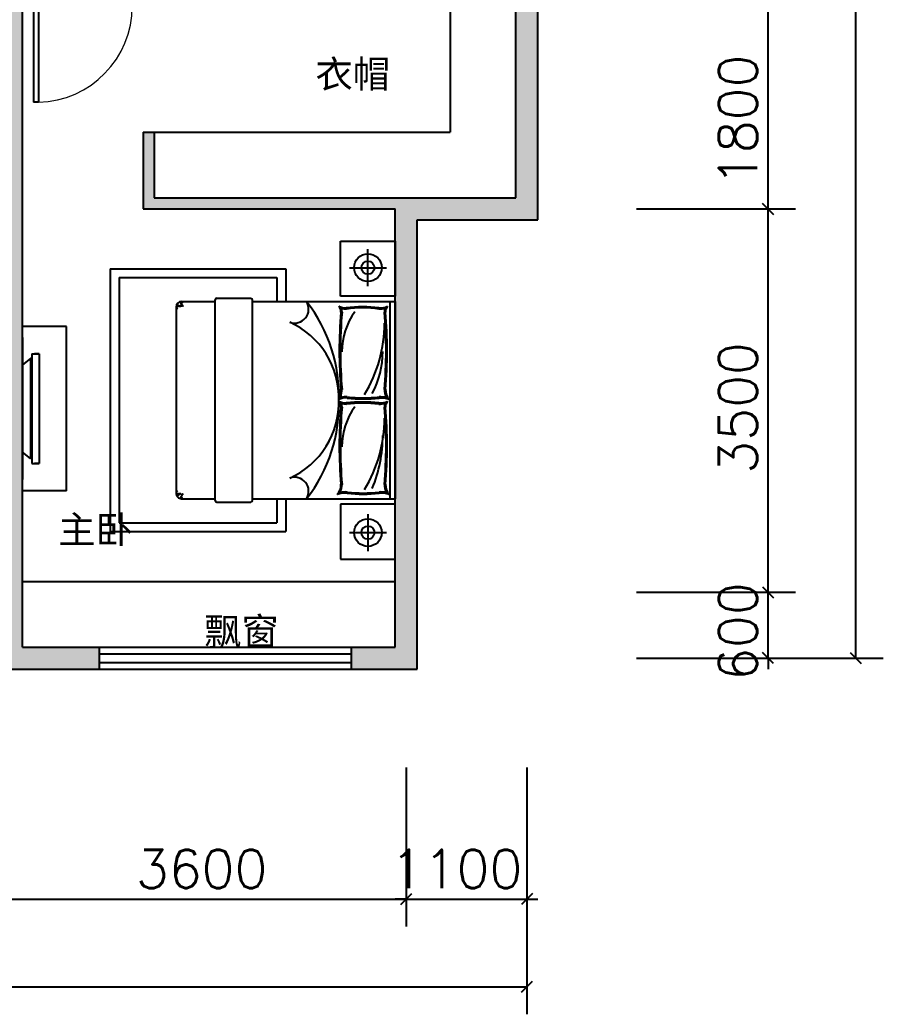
# Model space of a CAD drawing. Extents: x -1134706 to 1164706, y -1134256 to 18100.
# Drawn here: x 25375 to 33250, y -2250 to 6825 of the extents above; entities that cross this region are included whole.
import ezdxf
from ezdxf.enums import TextEntityAlignment as Align

# ---------------------------------------------------------------- set-up
doc = ezdxf.new("R2010")
doc.units = 0
doc.header["$LTSCALE"] = 100
for name, color, linetype in [('4m-line', 4, 'Continuous'), ('4win', 140, 'Continuous'), ('5fur', 175, 'Continuous'), ('7text', 31, 'Continuous'), ('A-ANNO-DIMS', 70, 'Continuous'), ('A-WALL', 1, 'Continuous'), ('tc', 253, 'Continuous')]:
    doc.layers.add(name, color=color, linetype=linetype)
doc.styles.add('9M-黑体', font='simhei.ttf')
doc.styles.add('GLA_T_A01_65_T3', font='ROMANS', dxfattribs={"bigfont": 'HZDX'})

msp = doc.modelspace()

# ---------------------------------------------------------------- hatches: boundary and pattern name
at = {"layer": 'tc'}
h = msp.add_hatch(color=256, dxfattribs=at)
h.dxf.hatch_style = 1
h.paths.add_polyline_path([(30100, 7150), (29900, 7150), (29900, 5200), (26600, 5200), (26600, 5800), (26500, 5800), (26500, 5100), (28800, 5100), (28800, 1100), (28400, 1100), (28400, 900), (29000, 900), (29000, 5000), (30100, 5000)])
h = msp.add_hatch(color=256, dxfattribs=at)
h.dxf.hatch_style = 1
h.paths.add_polyline_path([(25300, 2600), (24750, 2600), (24750, 2400), (25200, 2400), (25200, 1100), (24750, 1100), (24750, 900), (25400, 900), (26100, 900), (26100, 1100), (25400, 1100), (25400, 6900), (25500, 6900), (25500, 7000), (24150, 7000), (24150, 6900), (25300, 6900)])

# ---------------------------------------------------------------- linework, layer by layer
for p, q in [((25500, 6950), (25500, 6072.5)), ((25545, 6950), (25545, 6072.5)), ((25545, 6072.5), (25500, 6072.5))]:
    msp.add_line(p, q)
at = {"color": 0, "linetype": 'ByBlock'}
for p, q in [((32250, 5050), (32150, 5150)), ((32150, 5150), (32250, 5050)), ((32150, 1650), (32250, 1550)), ((32150, 1650), (32250, 1550)), ((32250, 950), (32150, 1050)), ((32950, 1050), (33050, 950)), ((28850, -1250), (28950, -1150)), ((28850, -1250), (28950, -1150)), ((30050, -1150), (29950, -1250)), ((29950, -2050), (30050, -1950))]:
    msp.add_line(p, q, dxfattribs=at)
at = {"lineweight": 13}
msp.add_arc((25522.5, 6950), 877.5, 271.46928, 0, dxfattribs=at)
at = {"layer": '4m-line'}
msp.add_line((25400, 1700), (28800, 1700), dxfattribs=at)
at = {"layer": '4win'}
for p, q in [((26100, 1100), (28400, 1100)), ((26100, 1040), (28400, 1040)), ((26100, 960), (28400, 960)), ((26100, 900), (28400, 900))]:
    msp.add_line(p, q, dxfattribs=at)
at = {"layer": '5fur'}
for p in [(29300, 6900), (26600, 5800)]:
    msp.add_line(p, (29300, 5800), dxfattribs=at)
at = {"layer": '5fur', "ltscale": 100}
for p, q in [((28300, 4304.1), (28300, 4804.1)), ((28300, 4804.1), (28800, 4804.1)), ((28550, 4395.2), (28550, 4731.2)), ((28800, 4804.1), (28800, 4304.1)), ((26200, 4554.1), (26200, 2154.1)), ((26200, 4554.1), (27800, 4554.1)), ((27800, 4554.1), (27800, 4254.1)), ((28382, 4563.2), (28718, 4563.2)), ((26280, 4474.1), (26280, 2234.1)), ((26280, 4474.1), (27720, 4474.1)), ((27720, 4474.1), (27720, 4254.1)), ((27155.3, 2439.1), (27155.3, 4269.1)), ((27170.3, 4284.1), (27481.3, 4284.1)), ((27496.3, 2439.1), (27496.3, 4269.1)), ((28800, 4304.1), (28300, 4304.1)), ((26800, 4204.1), (26800, 2500.7)), ((26801.8, 4188.3), (26800, 4188.3)), ((26808.5, 4207.8), (26800.1, 4207.8)), ((26800.1, 4207.8), (26801.7, 4207.8)), ((26803.7, 4188.3), (26801.8, 4188.3)), ((26806, 4218.3), (26802.3, 4218.9)), ((26805.5, 4188.4), (26803.7, 4188.3)), ((26805.2, 4226.3), (26807.5, 4225.3)), ((26807.4, 4188.5), (26805.5, 4188.4)), ((26809, 4217.8), (26806, 4218.3)), ((26809.2, 4188.7), (26807.4, 4188.5)), ((26807.5, 4225.3), (26809.5, 4224.4)), ((26810.1, 4208), (26808.5, 4207.8)), ((26811.5, 4217.4), (26809, 4217.8)), ((26811, 4188.9), (26809.2, 4188.7)), ((26809.5, 4224.4), (26811.3, 4223.8)), ((26813.1, 4208.8), (26810.1, 4208)), ((26812.9, 4189.3), (26811, 4188.9)), ((26811.3, 4223.8), (26812.9, 4223.3)), ((26813.4, 4217), (26811.5, 4217.4)), ((26812.9, 4223.3), (26814.3, 4222.9)), ((26814.7, 4189.8), (26812.9, 4189.3)), ((26816.4, 4212.3), (26813.1, 4208.8)), ((26814.9, 4216.8), (26813.4, 4217)), ((26814.3, 4222.9), (26815.6, 4222.5)), ((26816, 4216.6), (26814.9, 4216.8)), ((26815.6, 4222.5), (26816.7, 4222.3)), ((26817, 4216.5), (26816, 4216.6)), ((26819.1, 4212.3), (26816.4, 4212.3)), ((26816.7, 4222.3), (26817.8, 4222)), ((26817.7, 4216.4), (26817, 4216.5)), ((26818.4, 4216.3), (26817.7, 4216.4)), ((26817.8, 4222), (26818.8, 4221.8)), ((26819.1, 4216.2), (26818.4, 4216.3)), ((26818.8, 4221.8), (26819.8, 4221.5)), ((26819.7, 4216.1), (26819.1, 4216.2)), ((26824.8, 4209.4), (26819.1, 4212.3)), ((26820.3, 4216), (26819.7, 4216.1)), ((26819.8, 4221.5), (26820.8, 4221.2)), ((26820.8, 4215.9), (26820.3, 4216)), ((26820.8, 4221.2), (26821.8, 4220.8)), ((26821.4, 4215.7), (26820.8, 4215.9)), ((26821.9, 4215.5), (26821.4, 4215.7)), ((26821.8, 4220.8), (26823, 4220.4)), ((26822.5, 4215.2), (26821.9, 4215.5)), ((26823.1, 4214.9), (26822.5, 4215.2)), ((26823, 4220.4), (26824.3, 4220)), ((26824, 4214.5), (26823.1, 4214.9)), ((26825.2, 4214.1), (26824, 4214.5)), ((26824.3, 4220), (26825.8, 4219.4)), ((26829, 4210), (26824.8, 4209.4)), ((26826.9, 4213.5), (26825.2, 4214.1)), ((26825.8, 4219.4), (26827.5, 4218.7)), ((26829.5, 4212.8), (26826.9, 4213.5)), ((26830.1, 4208.6), (26829, 4210)), ((26833, 4212), (26829.5, 4212.8)), ((26834.1, 4208), (26830.1, 4208.6)), ((26837.6, 4211.1), (26833, 4212)), ((26842.5, 4206.8), (26834.1, 4208)), ((26836.6, 4247.9), (26835.8, 4248.6)), ((26837.4, 4247.2), (26836.6, 4247.9)), ((26838, 4246.6), (26837.4, 4247.2)), ((26843.5, 4210), (26837.6, 4211.1)), ((26838.5, 4246.1), (26838, 4246.6)), ((26839, 4245.5), (26838.5, 4246.1)), ((26839, 4248.6), (26839.9, 4247.4)), ((26839.5, 4245.1), (26839, 4245.5)), ((26839.9, 4244.6), (26839.5, 4245.1)), ((26839.9, 4247.4), (26840.7, 4246.3)), ((26840.3, 4244.2), (26839.9, 4244.6)), ((26840.7, 4243.8), (26840.3, 4244.2)), ((26840.7, 4246.3), (26841.3, 4245.3)), ((26841, 4243.4), (26840.7, 4243.8)), ((26841.4, 4243.1), (26841, 4243.4)), ((26841.3, 4245.3), (26841.8, 4244.5)), ((26841.8, 4242.7), (26841.4, 4243.1)), ((26841.8, 4244.5), (26842.3, 4243.7)), ((26842.1, 4242.4), (26841.8, 4242.7)), ((26842.5, 4242.1), (26842.1, 4242.4)), ((26842.3, 4243.7), (26842.6, 4243)), ((26842.8, 4241.8), (26842.5, 4242.1)), ((26844.1, 4207.8), (26842.5, 4206.8)), ((26842.5, 4206.8), (26842.5, 4206.8)), ((26842.6, 4243), (26842.9, 4242.5)), ((26843.1, 4241.4), (26842.8, 4241.8)), ((26842.9, 4242.5), (26843.2, 4241.9)), ((26843.4, 4241.1), (26843.1, 4241.4)), ((26843.2, 4241.9), (26843.5, 4241.4)), ((26843.7, 4240.7), (26843.4, 4241.1)), ((26843.5, 4241.4), (26843.7, 4240.9)), ((26843.5, 4210), (26844.1, 4207.8)), ((26843.7, 4240.9), (26844, 4240.5)), ((26844, 4240.3), (26843.7, 4240.7)), ((26844, 4240.5), (26844.3, 4240)), ((26844.2, 4239.9), (26844, 4240.3)), ((26844.5, 4239.4), (26844.2, 4239.9)), ((26844.3, 4240), (26844.5, 4239.6)), ((26844.5, 4239.6), (26844.8, 4239.2)), ((26844.7, 4238.8), (26844.5, 4239.4)), ((26844.9, 4238.2), (26844.7, 4238.8)), ((26844.8, 4239.2), (26845, 4238.7)), ((26845.1, 4237.5), (26844.9, 4238.2)), ((26845, 4238.7), (26845.3, 4238.3)), ((26845.3, 4236.8), (26845.1, 4237.5)), ((26845.3, 4238.3), (26845.6, 4237.9)), ((26845.4, 4235.9), (26845.3, 4236.8)), ((26845.6, 4235.1), (26845.4, 4235.9)), ((26845.6, 4237.9), (26845.9, 4237.4)), ((26845.8, 4234.1), (26845.6, 4235.1)), ((26846, 4233.2), (26845.8, 4234.1)), ((26845.9, 4237.4), (26846.1, 4237)), ((26846.3, 4232.2), (26846, 4233.2)), ((26846.1, 4237), (26846.5, 4236.5)), ((26846.6, 4231.3), (26846.3, 4232.2)), ((26846.5, 4236.5), (26846.8, 4236)), ((26846.9, 4230.3), (26846.6, 4231.3)), ((26846.8, 4236), (26847.1, 4235.4)), ((26847.4, 4229.4), (26846.9, 4230.3)), ((26847.1, 4235.4), (26847.5, 4234.8)), ((26847.8, 4228.6), (26847.4, 4229.4)), ((26847.5, 4234.8), (26847.8, 4234.2)), ((26847.8, 4234.2), (26848.2, 4233.6)), ((26848.3, 4227.7), (26847.8, 4228.6)), ((26848.2, 4233.6), (26848.6, 4232.9)), ((26848.9, 4226.9), (26848.3, 4227.7)), ((26848.6, 4232.9), (26849, 4232.2)), ((26849.4, 4226), (26848.9, 4226.9)), ((26849, 4232.2), (26849.5, 4231.4)), ((26849.8, 4225.2), (26849.4, 4226)), ((26849.5, 4231.4), (26849.9, 4230.7)), ((26850.3, 4224.4), (26849.8, 4225.2)), ((26849.9, 4230.7), (26850.3, 4230)), ((26850, 4254.1), (27155.3, 4254.1)), ((26850.3, 4230), (26850.8, 4229.3)), ((26850.7, 4223.6), (26850.3, 4224.4)), ((26851, 4222.7), (26850.7, 4223.6)), ((26850.8, 4229.3), (26851.2, 4228.6)), ((26851.2, 4221.9), (26851, 4222.7)), ((26851.2, 4228.6), (26851.6, 4227.9)), ((26851.4, 4221.1), (26851.2, 4221.9)), ((26851.7, 4220.3), (26851.4, 4221.1)), ((26851.6, 4227.9), (26852, 4227.3)), ((26851.9, 4219.5), (26851.7, 4220.3)), ((26852.1, 4218.8), (26851.9, 4219.5)), ((26852, 4227.3), (26852.4, 4226.7)), ((26852.5, 4218.1), (26852.1, 4218.8)), ((26852.4, 4226.7), (26852.8, 4226.1)), ((26852.9, 4217.5), (26852.5, 4218.1)), ((26852.8, 4226.1), (26853.1, 4225.5)), ((26853.4, 4217), (26852.9, 4217.5)), ((26853, 4254.1), (26853.9, 4252.9)), ((26853.1, 4225.5), (26853.5, 4225)), ((26854, 4216.5), (26853.4, 4217)), ((26853.5, 4225), (26853.8, 4224.5)), ((26853.8, 4224.5), (26854.2, 4223.9)), ((26853.9, 4252.9), (26854.6, 4251.9)), ((26854.7, 4216.1), (26854, 4216.5)), ((26854.2, 4223.9), (26854.5, 4223.4)), ((26854.5, 4223.4), (26854.8, 4222.9)), ((26854.6, 4251.9), (26855, 4251)), ((26855.4, 4215.7), (26854.7, 4216.1)), ((26854.8, 4222.9), (26855.1, 4222.4)), ((26855, 4251), (26855.4, 4250.3)), ((26855.1, 4222.4), (26855.4, 4221.8)), ((26855.4, 4250.3), (26855.5, 4249.7)), ((26855.4, 4221.8), (26855.7, 4221.3)), ((26856.1, 4215.3), (26855.4, 4215.7)), ((26855.5, 4249.7), (26855.6, 4249.1)), ((26855.6, 4249.1), (26855.7, 4248.6)), ((26855.7, 4248.6), (26855.7, 4248.1)), ((26855.7, 4248.1), (26855.7, 4247.7)), ((26855.7, 4247.7), (26855.7, 4247.2)), ((26855.7, 4247.2), (26855.7, 4246.8)), ((26855.7, 4246.8), (26855.7, 4246.4)), ((26855.7, 4246.4), (26855.8, 4245.9)), ((26855.7, 4221.3), (26856, 4220.7)), ((26855.8, 4245.9), (26855.8, 4245.5)), ((26855.8, 4245.5), (26855.9, 4245)), ((26855.9, 4245), (26856.1, 4244.6)), ((26856, 4220.7), (26856.3, 4220.2)), ((26856.1, 4244.6), (26856.2, 4244.1)), ((26856.9, 4214.9), (26856.1, 4215.3)), ((26856.2, 4244.1), (26856.4, 4243.7)), ((26856.3, 4220.2), (26856.6, 4219.6)), ((26856.4, 4243.7), (26856.6, 4243.2)), ((26856.6, 4243.2), (26856.8, 4242.8)), ((26856.6, 4219.6), (26856.9, 4219)), ((26856.8, 4242.8), (26856.9, 4242.5)), ((26856.9, 4242.5), (26857.1, 4242.3)), ((26856.9, 4219), (26857.2, 4218.4)), ((26857.6, 4214.5), (26856.9, 4214.9)), ((26857.1, 4242.3), (26857.2, 4242.1)), ((26857.2, 4242.1), (26857.2, 4242)), ((26857.2, 4218.4), (26857.5, 4217.8)), ((26857.5, 4217.8), (26857.8, 4217.3)), ((26858.2, 4214.1), (26857.6, 4214.5)), ((26857.8, 4217.3), (26858.1, 4216.7)), ((26858.1, 4216.7), (26858.5, 4216.1)), ((26858.8, 4213.6), (26858.2, 4214.1)), ((26858.5, 4216.1), (26858.8, 4215.5)), ((26858.8, 4215.5), (26859.1, 4215)), ((26859.3, 4213), (26858.8, 4213.6)), ((26859.1, 4215), (26859.5, 4214.5)), ((26859.8, 4212.5), (26859.3, 4213)), ((26859.5, 4214.5), (26859.9, 4214)), ((26860.2, 4211.9), (26859.8, 4212.5)), ((26859.9, 4214), (26860.2, 4213.6)), ((26860.2, 4213.6), (26860.6, 4213.2)), ((26860.6, 4211.4), (26860.2, 4211.9)), ((26860.6, 4213.2), (26860.9, 4212.8)), ((26860.9, 4211), (26860.6, 4211.4)), ((26860.9, 4212.8), (26861.2, 4212.4)), ((26861.1, 4210.6), (26860.9, 4211)), ((26861.4, 4210.4), (26861.1, 4210.6)), ((26861.2, 4212.4), (26861.5, 4212)), ((26861.6, 4210.2), (26861.4, 4210.4)), ((26861.5, 4212), (26861.7, 4211.6)), ((26861.7, 4210.2), (26861.6, 4210.2)), ((26861.7, 4211.6), (26861.8, 4211.3)), ((26861.8, 4210.3), (26861.7, 4210.2)), ((26861.8, 4211.3), (26861.9, 4211)), ((26861.9, 4210.5), (26861.8, 4210.3)), ((26861.9, 4211), (26861.9, 4210.7)), ((26861.9, 4210.7), (26861.9, 4210.5)), ((27496.3, 4254.1), (28800, 4254.1)), ((28750, 4254.1), (28750, 2454.1)), ((28800, 4254.1), (28800, 2454.1)), ((25400, 2527), (25400, 4027)), ((25800, 4027), (25400, 4027)), ((25800, 2527), (25800, 4027)), ((25400, 3925), (25400, 2629)), ((25470.7, 3733.3), (25400, 3675)), ((25470.7, 3733.3), (25470.7, 2820.7)), ((25482.5, 3733.3), (25470.7, 3733.3)), ((25482.5, 3777), (25482.5, 2777)), ((25482.5, 3777), (25550, 3777)), ((25550, 3777), (25509.5, 3777)), ((25550, 3777), (25550, 2777)), ((25470.7, 2820.7), (25400, 2879)), ((25482.5, 2820.7), (25470.7, 2820.7)), ((25482.5, 2777), (25550, 2777)), ((25550, 2777), (25509.5, 2777)), ((25800, 2527), (25400, 2527)), ((26801.8, 2519.9), (26800, 2519.9)), ((26808.5, 2500.4), (26800.1, 2500.4)), ((26800.1, 2500.4), (26801.7, 2500.4)), ((26803.7, 2519.9), (26801.8, 2519.9)), ((26806, 2489.9), (26802.3, 2489.2)), ((26805.5, 2519.8), (26803.7, 2519.9)), ((26805.2, 2481.9), (26807.5, 2482.9)), ((26807.4, 2519.7), (26805.5, 2519.8)), ((26809, 2490.4), (26806, 2489.9)), ((26809.2, 2519.5), (26807.4, 2519.7)), ((26807.5, 2482.9), (26809.5, 2483.8)), ((26810.1, 2500.2), (26808.5, 2500.4)), ((26811.5, 2490.8), (26809, 2490.4)), ((26811, 2519.3), (26809.2, 2519.5)), ((26809.5, 2483.8), (26811.3, 2484.4)), ((26813.1, 2499.4), (26810.1, 2500.2)), ((26812.9, 2518.9), (26811, 2519.3)), ((26811.3, 2484.4), (26812.9, 2484.9)), ((26813.4, 2491.1), (26811.5, 2490.8)), ((26814.7, 2518.4), (26812.9, 2518.9)), ((26812.9, 2484.9), (26814.3, 2485.3)), ((26816.4, 2495.9), (26813.1, 2499.4)), ((26814.9, 2491.4), (26813.4, 2491.1)), ((26814.3, 2485.3), (26815.6, 2485.6)), ((26816, 2491.6), (26814.9, 2491.4)), ((26815.6, 2485.6), (26816.7, 2485.9)), ((26817, 2491.7), (26816, 2491.6)), ((26819.1, 2495.9), (26816.4, 2495.9)), ((26816.7, 2485.9), (26817.8, 2486.2)), ((26817.7, 2491.8), (26817, 2491.7)), ((26818.4, 2491.9), (26817.7, 2491.8)), ((26817.8, 2486.2), (26818.8, 2486.4)), ((26819.1, 2492), (26818.4, 2491.9)), ((26818.8, 2486.4), (26819.8, 2486.7)), ((26824.8, 2498.8), (26819.1, 2495.9)), ((26819.7, 2492.1), (26819.1, 2492)), ((26820.3, 2492.2), (26819.7, 2492.1)), ((26819.8, 2486.7), (26820.8, 2487)), ((26820.8, 2492.3), (26820.3, 2492.2)), ((26821.4, 2492.5), (26820.8, 2492.3)), ((26820.8, 2487), (26821.8, 2487.4)), ((26821.9, 2492.7), (26821.4, 2492.5)), ((26821.8, 2487.4), (26823, 2487.8)), ((26822.5, 2493), (26821.9, 2492.7)), ((26823.1, 2493.3), (26822.5, 2493)), ((26823, 2487.8), (26824.3, 2488.2)), ((26824, 2493.7), (26823.1, 2493.3)), ((26825.2, 2494.1), (26824, 2493.7)), ((26824.3, 2488.2), (26825.8, 2488.8)), ((26829, 2498.2), (26824.8, 2498.8)), ((26826.9, 2494.7), (26825.2, 2494.1)), ((26825.8, 2488.8), (26827.5, 2489.5)), ((26829.5, 2495.4), (26826.9, 2494.7)), ((26830.1, 2499.6), (26829, 2498.2)), ((26833, 2496.2), (26829.5, 2495.4)), ((26834.1, 2500.2), (26830.1, 2499.6)), ((26837.6, 2497.1), (26833, 2496.2)), ((26842.5, 2501.4), (26834.1, 2500.2)), ((26836.6, 2460.3), (26835.8, 2459.6)), ((26837.4, 2461), (26836.6, 2460.3)), ((26838, 2461.6), (26837.4, 2461)), ((26843.5, 2498.2), (26837.6, 2497.1)), ((26838.5, 2462.1), (26838, 2461.6)), ((26839, 2462.6), (26838.5, 2462.1)), ((26839.5, 2463.1), (26839, 2462.6)), ((26839, 2459.6), (26839.9, 2460.8)), ((26839.9, 2463.6), (26839.5, 2463.1)), ((26840.3, 2464), (26839.9, 2463.6)), ((26839.9, 2460.8), (26840.7, 2461.9)), ((26840.7, 2464.4), (26840.3, 2464)), ((26841, 2464.8), (26840.7, 2464.4)), ((26840.7, 2461.9), (26841.3, 2462.9)), ((26841.4, 2465.1), (26841, 2464.8)), ((26841.3, 2462.9), (26841.8, 2463.7)), ((26841.8, 2465.5), (26841.4, 2465.1)), ((26842.1, 2465.8), (26841.8, 2465.5)), ((26841.8, 2463.7), (26842.3, 2464.5)), ((26842.5, 2466.1), (26842.1, 2465.8)), ((26842.3, 2464.5), (26842.6, 2465.1)), ((26844.1, 2500.4), (26842.5, 2501.4)), ((26842.5, 2501.4), (26842.5, 2501.4)), ((26842.8, 2466.4), (26842.5, 2466.1)), ((26842.6, 2465.1), (26842.9, 2465.7)), ((26843.1, 2466.8), (26842.8, 2466.4)), ((26842.9, 2465.7), (26843.2, 2466.3)), ((26843.4, 2467.1), (26843.1, 2466.8)), ((26843.2, 2466.3), (26843.5, 2466.8)), ((26843.7, 2467.5), (26843.4, 2467.1)), ((26843.5, 2498.2), (26844.1, 2500.4)), ((26843.5, 2466.8), (26843.7, 2467.3)), ((26844, 2467.9), (26843.7, 2467.5)), ((26843.7, 2467.3), (26844, 2467.7)), ((26844.2, 2468.3), (26844, 2467.9)), ((26844, 2467.7), (26844.3, 2468.2)), ((26844.5, 2468.8), (26844.2, 2468.3)), ((26844.3, 2468.2), (26844.5, 2468.6)), ((26844.7, 2469.4), (26844.5, 2468.8)), ((26844.5, 2468.6), (26844.8, 2469)), ((26844.9, 2470), (26844.7, 2469.4)), ((26844.8, 2469), (26845, 2469.5)), ((26845.1, 2470.7), (26844.9, 2470)), ((26845, 2469.5), (26845.3, 2469.9)), ((26845.3, 2471.4), (26845.1, 2470.7)), ((26845.4, 2472.3), (26845.3, 2471.4)), ((26845.3, 2469.9), (26845.6, 2470.3)), ((26845.6, 2473.1), (26845.4, 2472.3)), ((26845.8, 2474.1), (26845.6, 2473.1)), ((26845.6, 2470.3), (26845.9, 2470.8)), ((26846, 2475), (26845.8, 2474.1)), ((26845.9, 2470.8), (26846.1, 2471.2)), ((26846.3, 2476), (26846, 2475)), ((26846.1, 2471.2), (26846.5, 2471.7)), ((26846.6, 2476.9), (26846.3, 2476)), ((26846.5, 2471.7), (26846.8, 2472.2)), ((26846.9, 2477.9), (26846.6, 2476.9)), ((26846.8, 2472.2), (26847.1, 2472.8)), ((26847.4, 2478.8), (26846.9, 2477.9)), ((26847.1, 2472.8), (26847.5, 2473.4)), ((26847.8, 2479.6), (26847.4, 2478.8)), ((26847.5, 2473.4), (26847.8, 2474)), ((26848.3, 2480.5), (26847.8, 2479.6)), ((26847.8, 2474), (26848.2, 2474.6)), ((26848.2, 2474.6), (26848.6, 2475.3)), ((26848.9, 2481.3), (26848.3, 2480.5)), ((26848.6, 2475.3), (26849, 2476)), ((26849.4, 2482.2), (26848.9, 2481.3)), ((26849, 2476), (26849.5, 2476.8)), ((26849.8, 2483), (26849.4, 2482.2)), ((26849.5, 2476.8), (26849.9, 2477.5)), ((26850.3, 2483.8), (26849.8, 2483)), ((26849.9, 2477.5), (26850.3, 2478.2)), ((26850, 2454.1), (27155.3, 2454.1)), ((26850.7, 2484.6), (26850.3, 2483.8)), ((26850.3, 2478.2), (26850.8, 2478.9)), ((26851, 2485.5), (26850.7, 2484.6)), ((26850.8, 2478.9), (26851.2, 2479.6)), ((26851.2, 2486.3), (26851, 2485.5)), ((26851.4, 2487.1), (26851.2, 2486.3)), ((26851.2, 2479.6), (26851.6, 2480.3)), ((26851.7, 2487.9), (26851.4, 2487.1)), ((26851.6, 2480.3), (26852, 2480.9)), ((26851.9, 2488.7), (26851.7, 2487.9)), ((26852.1, 2489.4), (26851.9, 2488.7)), ((26852, 2480.9), (26852.4, 2481.5)), ((26852.5, 2490.1), (26852.1, 2489.4)), ((26852.4, 2481.5), (26852.8, 2482.1)), ((26852.9, 2490.7), (26852.5, 2490.1)), ((26852.8, 2482.1), (26853.1, 2482.6)), ((26853.4, 2491.2), (26852.9, 2490.7)), ((26853, 2454.1), (26853.9, 2455.3)), ((26853.1, 2482.6), (26853.5, 2483.2)), ((26854, 2491.7), (26853.4, 2491.2)), ((26853.5, 2483.2), (26853.8, 2483.7)), ((26853.8, 2483.7), (26854.2, 2484.3)), ((26853.9, 2455.3), (26854.6, 2456.3)), ((26854.7, 2492.1), (26854, 2491.7)), ((26854.2, 2484.3), (26854.5, 2484.8)), ((26854.5, 2484.8), (26854.8, 2485.3)), ((26854.6, 2456.3), (26855, 2457.2)), ((26855.4, 2492.5), (26854.7, 2492.1)), ((26854.8, 2485.3), (26855.1, 2485.8)), ((26855, 2457.2), (26855.4, 2457.9)), ((26855.1, 2485.8), (26855.4, 2486.4)), ((26856.1, 2492.9), (26855.4, 2492.5)), ((26855.4, 2486.4), (26855.7, 2486.9)), ((26855.4, 2457.9), (26855.5, 2458.5)), ((26855.5, 2458.5), (26855.6, 2459.1)), ((26855.6, 2459.1), (26855.7, 2459.6)), ((26855.7, 2486.9), (26856, 2487.5)), ((26855.7, 2461.8), (26855.8, 2462.3)), ((26855.7, 2461.4), (26855.7, 2461.8)), ((26855.7, 2461), (26855.7, 2461.4)), ((26855.7, 2460.5), (26855.7, 2461)), ((26855.7, 2460.1), (26855.7, 2460.5)), ((26855.7, 2459.6), (26855.7, 2460.1)), ((26855.8, 2462.7), (26855.9, 2463.2)), ((26855.8, 2462.3), (26855.8, 2462.7)), ((26855.9, 2463.2), (26856.1, 2463.6)), ((26856, 2487.5), (26856.3, 2488)), ((26856.9, 2493.3), (26856.1, 2492.9)), ((26856.1, 2463.6), (26856.2, 2464.1)), ((26856.2, 2464.1), (26856.4, 2464.5)), ((26856.3, 2488), (26856.6, 2488.6)), ((26856.4, 2464.5), (26856.6, 2465)), ((26856.6, 2488.6), (26856.9, 2489.2)), ((26856.6, 2465), (26856.8, 2465.3)), ((26856.8, 2465.3), (26856.9, 2465.7)), ((26857.6, 2493.7), (26856.9, 2493.3)), ((26856.9, 2489.2), (26857.2, 2489.8)), ((26856.9, 2465.7), (26857.1, 2465.9)), ((26857.1, 2465.9), (26857.2, 2466.1)), ((26857.2, 2489.8), (26857.5, 2490.3)), ((26857.2, 2466.1), (26857.2, 2466.2)), ((26857.5, 2490.3), (26857.8, 2490.9)), ((26858.2, 2494.1), (26857.6, 2493.7)), ((26857.8, 2490.9), (26858.1, 2491.5)), ((26858.1, 2491.5), (26858.5, 2492.1)), ((26858.8, 2494.6), (26858.2, 2494.1)), ((26858.5, 2492.1), (26858.8, 2492.7)), ((26859.3, 2495.2), (26858.8, 2494.6)), ((26858.8, 2492.7), (26859.1, 2493.2)), ((26859.1, 2493.2), (26859.5, 2493.7)), ((26859.8, 2495.7), (26859.3, 2495.2)), ((26859.5, 2493.7), (26859.9, 2494.2)), ((26860.2, 2496.3), (26859.8, 2495.7)), ((26859.9, 2494.2), (26860.2, 2494.6)), ((26860.6, 2496.8), (26860.2, 2496.3)), ((26860.2, 2494.6), (26860.6, 2495)), ((26860.9, 2497.2), (26860.6, 2496.8)), ((26860.6, 2495), (26860.9, 2495.4)), ((26861.1, 2497.6), (26860.9, 2497.2)), ((26860.9, 2495.4), (26861.2, 2495.8)), ((26861.4, 2497.8), (26861.1, 2497.6)), ((26861.2, 2495.8), (26861.5, 2496.2)), ((26861.6, 2498), (26861.4, 2497.8)), ((26861.5, 2496.2), (26861.7, 2496.5)), ((26861.7, 2498), (26861.6, 2498)), ((26861.8, 2497.9), (26861.7, 2498)), ((26861.7, 2496.5), (26861.8, 2496.9)), ((26861.9, 2497.7), (26861.8, 2497.9)), ((26861.8, 2496.9), (26861.9, 2497.2)), ((26861.9, 2497.5), (26861.9, 2497.7)), ((26861.9, 2497.2), (26861.9, 2497.5)), ((27496.3, 2454.1), (28800, 2454.1)), ((27720, 2454.1), (27720, 2234.1)), ((27800, 2454.1), (27800, 2154.1)), ((27170.3, 2424.1), (27481.3, 2424.1)), ((28300, 2404.1), (28300, 1904.1)), ((28800, 2404.1), (28300, 2404.1)), ((28800, 1904.1), (28800, 2404.1)), ((28550, 2313), (28550, 1977)), ((26280, 2234.1), (27720, 2234.1)), ((26200, 2154.1), (27800, 2154.1)), ((28382, 2145), (28718, 2145)), ((28300, 1904.1), (28800, 1904.1))]:
    msp.add_line(p, q, dxfattribs=at)
for centre, radius in [((28550, 4563.2), 126), ((28550, 4563.2), 60), ((28550, 2145), 126), ((28550, 2145), 60)]:
    msp.add_circle(centre, radius, dxfattribs=at)
for centre, radius, start, end in [((27170.3, 4269.1), 15, 90, 180), ((27481.3, 4269.1), 15, 0, 90), ((26850, 4204.1), 50, 90, 180), ((27881.1, 4185.9), 128.5, 249.79659, 32.04726), ((26903.2, 3400.1), 1382.2, 357.52083, 38.16057), ((28357.7, 4387.5), 191.6, 247.39775, 268.39232), ((28227.9, 4159.8), 75.8, 358.19877, 42.14046), ((28357.7, 4387.5), 201.5, 255.44845, 268.39232), ((28227.9, 4159.8), 85.7, 358.19877, 22.4287), ((28501.6, 3113.3), 1092.9, 82.14891, 97.85109), ((28501.6, 3113.3), 1082.9, 82.14891, 97.85109), ((28656.3, 4387.5), 201.5, 268.39232, 284.55155), ((28656.3, 4387.5), 191.6, 268.39232, 292.60225), ((28786.1, 4159.8), 85.7, 157.5713, 181.80123), ((28786.1, 4159.8), 75.8, 137.85954, 181.80123), ((32438.1, 3804.3), 4149.5, 175.11764, 184.89055), ((32438.1, 3804.3), 4139.5, 175.11764, 184.89055), ((28943.8, 3795.1), 630.3, 144.46158, 180), ((24575.9, 3804.3), 4139.5, 355.10945, 4.88236), ((24575.9, 3804.3), 4149.5, 355.10945, 4.88236), ((27529.6, 3376), 754.6, 357.9321, 65.98989), ((27452.6, 4053.5), 1247.9, 328.69535, 0.14946), ((27871.1, 3798.3), 814.4, 331.93987, 0.0352), ((27638.3, 3536.3), 670.4, 344.64247, 352.96865), ((24702.1, 3832.9), 3631.2, 352.82659, 354.01948), ((28847.9, 3450.5), 147.4, 178.4473, 209.85132), ((28847.9, 3450.5), 137.5, 178.4473, 221.58389), ((27529.6, 3332.2), 754.6, 294.01011, 2.0679), ((26903.2, 3308.1), 1382.2, 321.83943, 2.47917), ((28342.9, 3259.4), 115.2, 80.74197, 120.35686), ((28347.8, 3148.3), 235.1, 86.5245, 100.52739), ((28507, 4635.9), 1271.2, 263.42597, 276.57403), ((28507, 4635.9), 1261.2, 263.42597, 276.57403), ((28666.2, 3148.3), 235.1, 76.76988, 93.4755), ((28666.2, 3148.3), 225.2, 69.51501, 93.4755), ((28357.7, 3520.1), 191.6, 247.39775, 268.39232), ((28227.9, 3292.5), 75.8, 358.19877, 42.14046), ((32438.1, 2936.9), 4149.5, 175.11764, 184.89055), ((32438.1, 2936.9), 4139.5, 175.11764, 184.89055), ((28227.9, 3292.5), 85.7, 358.19877, 22.4287), ((28357.7, 3520.1), 201.5, 255.44845, 268.39232), ((28943.8, 2927.7), 630.3, 144.46158, 180), ((28501.6, 1869.3), 1466.9, 84.15875, 95.84125), ((28501.6, 1869.3), 1456.9, 84.15875, 95.84125), ((28656.3, 3520.1), 201.5, 268.39232, 284.55155), ((28656.3, 3520.1), 191.6, 268.39232, 292.60225), ((28786.1, 3292.5), 85.7, 157.5713, 181.80123), ((24575.9, 2936.9), 4139.5, 355.10945, 4.88236), ((28786.1, 3292.5), 75.8, 137.85954, 181.80123), ((24575.9, 2936.9), 4149.5, 355.10945, 4.88236), ((27452.6, 3186.1), 1247.9, 328.69535, 0.14946), ((27426, 3029.5), 1259.4, 337.51691, 0.08892), ((27881.1, 2522.3), 128.5, 327.95274, 110.20341), ((28166.2, 2583.2), 137.5, 318.41611, 1.5527), ((28166.2, 2583.2), 147.4, 330.14868, 1.5527), ((28847.9, 2583.2), 147.4, 178.4473, 209.85132), ((28847.9, 2583.2), 137.5, 178.4473, 221.58389), ((26850.1, 2504.3), 50.2, 175.80695, 269.89163), ((28347.8, 2281), 225.2, 86.5245, 110.48499), ((28347.8, 2281), 235.1, 86.5245, 103.23012), ((28507, 3636.8), 1140.4, 262.66801, 277.33199), ((28507, 3636.8), 1130.4, 262.66801, 277.33199), ((28666.2, 2281), 235.1, 76.76988, 93.4755), ((28666.2, 2281), 225.2, 69.51501, 93.4755), ((27170.3, 2439.1), 15, 180, 270), ((27481.3, 2439.1), 15, 270, 0)]:
    msp.add_arc(centre, radius, start, end, dxfattribs=at)
at = {"layer": 'A-ANNO-DIMS'}
for p, q in [((33000, 1000), (33000, 14650)), ((32200, 5100), (32200, 6900)), ((31000, 5100), (32450, 5100)), ((31000, 5100), (32450, 5100)), ((32200, 1600), (32200, 5100)), ((32200, 1600), (32200, 1700)), ((31000, 1600), (32450, 1600)), ((31000, 1600), (32450, 1600)), ((32200, 1000), (32200, 1600)), ((31000, 1000), (33250, 1000)), ((31000, 1000), (32450, 1000)), ((32200, 1000), (32200, 900)), ((28900, 0), (28900, -1450)), ((28900, 0), (28900, -1450)), ((30000, 0), (30000, -1450)), ((30000, 0), (30000, -2250)), ((25300, -1200), (28900, -1200)), ((28900, -1200), (28800, -1200)), ((28900, -1200), (30000, -1200)), ((30000, -1200), (30100, -1200)), ((0, -2000), (30000, -2000))]:
    msp.add_line(p, q, dxfattribs=at)
at = {"layer": 'A-WALL'}
for p, q in [((29900, 5200), (29900, 7150)), ((30100, 5000), (30100, 7150)), ((25400, 1100), (25400, 6900)), ((26500, 5800), (26500, 5100)), ((26500, 5800), (26600, 5800)), ((26600, 5800), (26600, 5200)), ((26600, 5200), (29900, 5200)), ((26500, 5100), (28800, 5100)), ((28800, 1100), (28800, 5100)), ((29000, 5000), (30100, 5000)), ((29000, 900), (29000, 5000)), ((25400, 1100), (26100, 1100)), ((26100, 900), (26100, 1100)), ((28400, 900), (28400, 1100)), ((28400, 1100), (28800, 1100)), ((24750, 900), (25400, 900)), ((25400, 900), (26100, 900)), ((28400, 900), (29000, 900))]:
    msp.add_line(p, q, dxfattribs=at)

# ---------------------------------------------------------------- texts
at = {"layer": '7text', "style": '9M-黑体'}
msp.add_text('衣帽', height=250, rotation=0, dxfattribs=at).set_placement((28412.5, 6335.3), align=Align.MIDDLE)
for s, p in [('主卧', (25724.1, 2047.5)), ('飘窗', (27055.5, 1118.9))]:
    msp.add_text(s, height=250, rotation=360, dxfattribs=at).set_placement(p)
at = {"layer": 'A-ANNO-DIMS', "color": 7, "style": 'GLA_T_A01_65_T3'}
for s, p in [('1800', (32100, 5308.3)), ('3500', (32100, 2683.3)), ('600', (32100, 791.7))]:
    msp.add_text(s, height=350, rotation=90, dxfattribs=at).set_placement(p)
for s, p in [('3600', (26433.3, -1100)), ('1100', (28758.3, -1100))]:
    msp.add_text(s, height=350, dxfattribs=at).set_placement(p)

doc.saveas('drawing.dxf')
